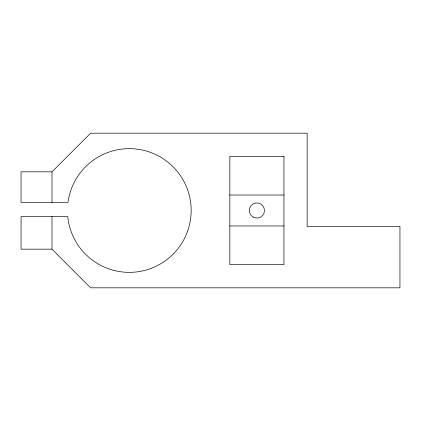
<?xml version="1.0" encoding="UTF-8"?>
<svg xmlns="http://www.w3.org/2000/svg" width="421" height="421" viewBox="0 0 421 421"><rect width="100%" height="100%" fill="white"/><g stroke="black" fill="none" stroke-linecap="round" stroke-linejoin="round"><path stroke-width="0.63" d="M51.983 249.164L21.05 249.164L21.05 216.599L67.844 216.599L67.976 218.573A61.861 61.861 0 0 0 162.543 262.672A61.861 61.861 0 0 0 162.543 158.328A61.861 61.861 0 0 0 67.976 202.427L21.05 202.427L21.05 171.836L51.983 171.836L90.641 133.173L307.156 133.173L307.156 226.509L399.95 226.509L399.95 287.827L90.641 287.827L51.983 249.164L51.983 216.599M229.829 195.034L283.959 195.034M229.829 225.966L283.959 225.966M51.983 171.836L51.983 202.427M283.959 156.37L229.829 156.37L229.829 264.63L283.959 264.63L283.959 156.37M253.11 217.052A7.567 7.567 0 0 0 264.462 210.5A7.567 7.567 0 0 0 253.11 203.948A7.567 7.567 0 0 0 253.11 217.052"/></g></svg>
